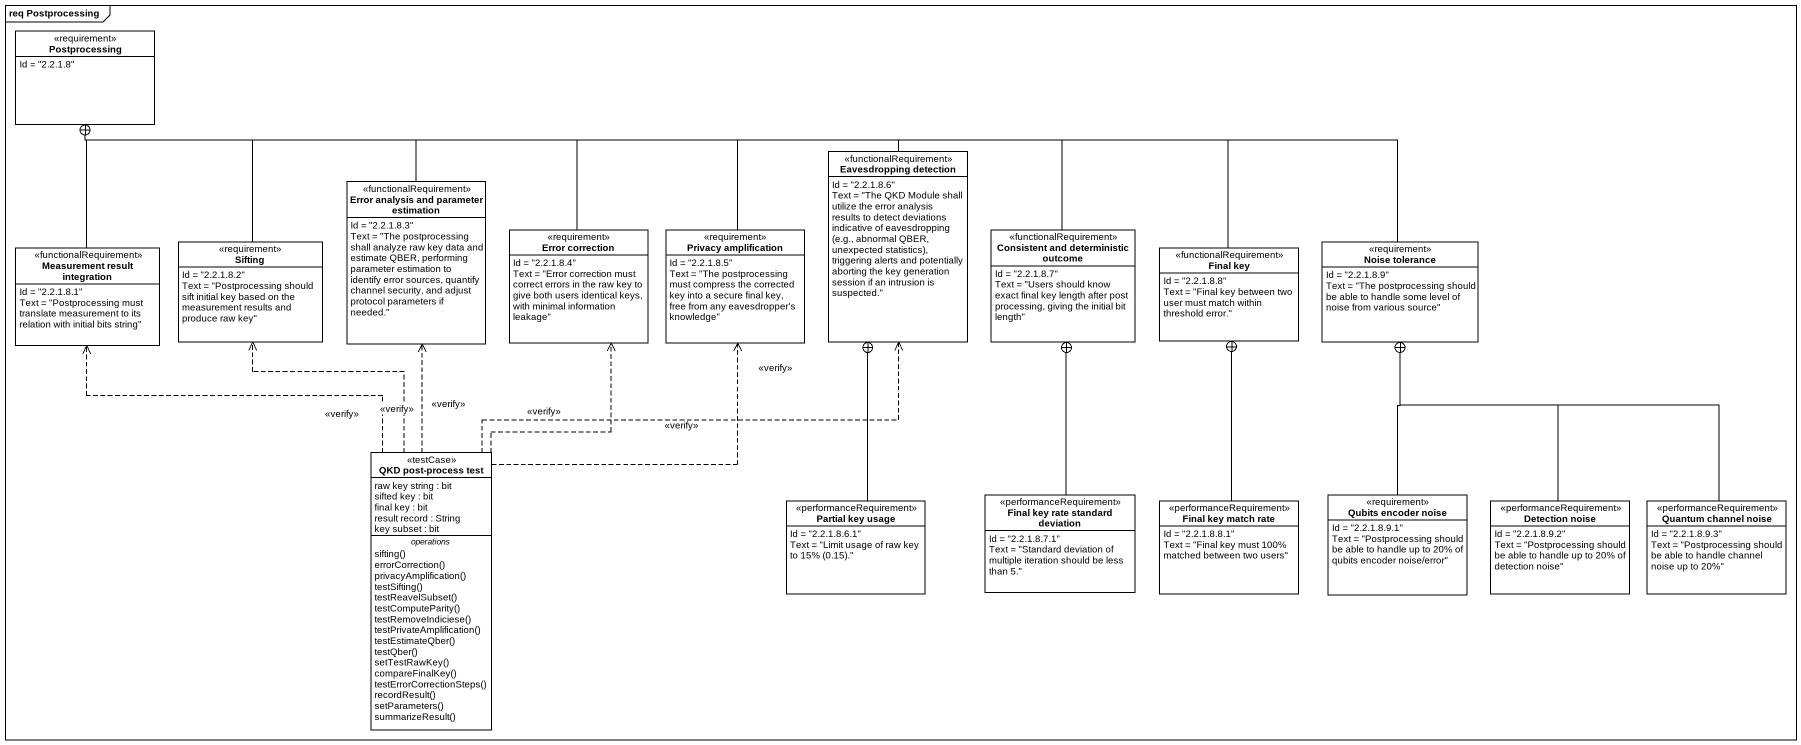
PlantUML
@startuml
mainframe req Postprocessing
hide circle
hide empty members
class Postprocessing <<requirement>> {
  Id = "2.2.1.8"
}
class "Eavesdropping detection" as Eavesdropping_detection <<functionalRequirement>> {
  Id = "2.2.1.8.6"
  {field} Text = "The QKD Module shall utilize the error analysis results to detect deviations indicative of eavesdropping (e.g., abnormal QBER, unexpected statistics), triggering alerts and potentially aborting the key generation session if an intrusion is suspected."
}
class "Error analysis and parameter estimation" as Error_analysis_and <<functionalRequirement>> {
  Id = "2.2.1.8.3"
  Text = "The postprocessing shall analyze raw key data and estimate QBER, performing parameter estimation to identify error sources, quantify channel security, and adjust protocol parameters if needed."
}
class "Error correction" as Error_correction <<requirement>> {
  Id = "2.2.1.8.4"
  Text = "Error correction must correct errors in the raw key to give both users identical keys, with minimal information leakage"
}
class "Privacy amplification" as Privacy_amplification <<requirement>> {
  Id = "2.2.1.8.5"
  Text = "The postprocessing must compress the corrected key into a secure final key, free from any eavesdropper's knowledge"
}
class "Consistent and deterministic outcome" as Consistent_and <<functionalRequirement>> {
  Id = "2.2.1.8.7"
  Text = "Users should know exact final key length after post processing, giving the initial bit length"
}
class "Measurement result integration" as Measurement_result <<functionalRequirement>> {
  Id = "2.2.1.8.1"
  Text = "Postprocessing must translate measurement to its relation with initial bits string"
}
class Sifting <<requirement>> {
  Id = "2.2.1.8.2"
  Text = "Postprocessing should sift initial key based on the measurement results and produce raw key"
}
class "Final key" as Final_key <<functionalRequirement>> {
  Id = "2.2.1.8.8"
  Text = "Final key between two user must match within threshold error."
}
class "Noise tolerance" as Noise_tolerance <<requirement>> {
  Id = "2.2.1.8.9"
  Text = "The postprocessing should be able to handle some level of noise from various source"
}
class "QKD post-process test" as QKD_post_process_test <<testCase>> {
  raw key string : bit
  sifted key : bit
  final key : bit
  result record : String
  key subset : bit
  -- operations --
  sifting()
  errorCorrection()
  privacyAmplification()
  testSifting()
  testReavelSubset()
  testComputeParity()
  testRemoveIndiciese()
  testPrivateAmplification()
  testEstimateQber()
  testQber()
  setTestRawKey()
  compareFinalKey()
  testErrorCorrectionSteps()
  recordResult()
  setParameters()
  summarizeResult()
}
class "Partial key usage" as Partial_key_usage <<performanceRequirement>> {
  Id = "2.2.1.8.6.1"
  {field} Text = "Limit usage of raw key to 15% (0.15)."
}
class "Final key rate standard deviation" as Final_key_rate_standard <<performanceRequirement>> {
  Id = "2.2.1.8.7.1"
  Text = "Standard deviation of multiple iteration should be less than 5."
}
class "Final key match rate" as Final_key_match_rate <<performanceRequirement>> {
  Id = "2.2.1.8.8.1"
  Text = "Final key must 100% matched between two users"
}
class "Qubits encoder noise" as Qubits_encoder_noise <<requirement>> {
  Id = "2.2.1.8.9.1"
  Text = "Postprocessing should be able to handle up to 20% of qubits encoder noise/error"
}
class "Detection noise" as Detection_noise <<performanceRequirement>> {
  Id = "2.2.1.8.9.2"
  Text = "Postprocessing should be able to handle up to 20% of detection noise"
}
class "Quantum channel noise" as Quantum_channel_noise <<performanceRequirement>> {
  Id = "2.2.1.8.9.3"
  Text = "Postprocessing should be able to handle channel noise up to 20%"
}
Eavesdropping_detection -left-+ Postprocessing
Error_analysis_and -left-+ Postprocessing
Error_correction -left-+ Postprocessing
Privacy_amplification -left-+ Postprocessing
Consistent_and -left-+ Postprocessing
Measurement_result -up-+ Postprocessing
Sifting -up-+ Postprocessing
Final_key -left-+ Postprocessing
Noise_tolerance -left-+ Postprocessing
QKD_post_process_test .up.> Eavesdropping_detection : <<verify>>
QKD_post_process_test .up.> Error_analysis_and : <<verify>>
QKD_post_process_test .up.> Error_correction : <<verify>>
QKD_post_process_test .up.> Privacy_amplification : <<verify>>
QKD_post_process_test .up.> Measurement_result : <<verify>>
QKD_post_process_test .up.> Sifting : <<verify>>
Partial_key_usage -up-+ Eavesdropping_detection
Final_key_rate_standard -up-+ Consistent_and
Final_key_match_rate -up-+ Final_key
Qubits_encoder_noise -up-+ Noise_tolerance
Detection_noise -up-+ Noise_tolerance
Quantum_channel_noise -up-+ Noise_tolerance
@enduml
